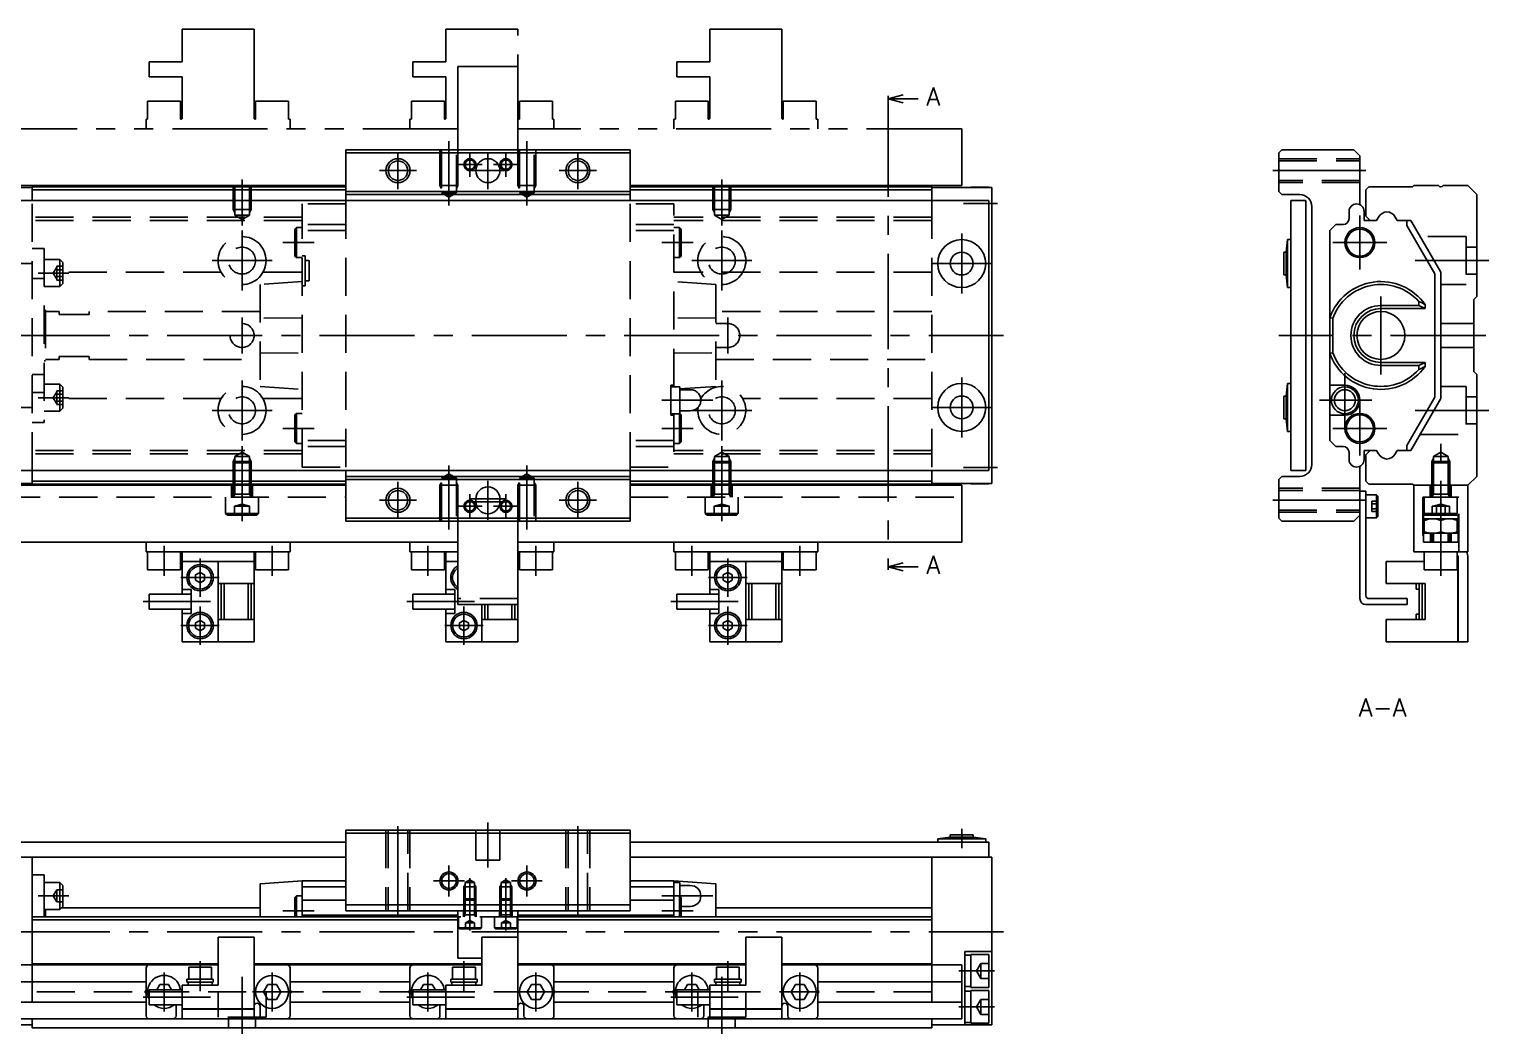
# Model space of a CAD drawing. Extents: x -2 to 371, y -8 to 181.
# Drawn here: x 127.4 to 370.8, y 13.5 to 181.1 of the extents above; entities that cross this region are included whole.
import ezdxf

# ---------------------------------------------------------------- set-up
doc = ezdxf.new("R2010")
doc.units = 0
doc.header["$LTSCALE"] = 0.5
for name, pattern in [('CENTER', [50.8, 31.75, -6.35, 6.35, -6.35]), ('DASHED', [19.05, 12.7, -6.35]), ('PHANTOM', [63.5, 31.75, -6.35, 6.35, -6.35, 6.35, -6.35])]:
    doc.linetypes.add(name, pattern=pattern)
for name, color, linetype in [('MSM_CENTER', 1, 'CENTER'), ('MSM_CONTINUOUS', 7, 'CONTINUOUS'), ('MSM_DASHED', 4, 'DASHED'), ('MSM_IMAGINARY', 6, 'PHANTOM'), ('MSM_NARROW', 5, 'CONTINUOUS'), ('MSM_PART_NUMBER', 7, 'CONTINUOUS')]:
    doc.layers.add(name, color=color, linetype=linetype)
doc.styles.get("Standard").update_dxf_attribs({"font": 'txt.shx', "height": 3, "bigfont": 'bigfont.shx'})

msp = doc.modelspace()

# ---------------------------------------------------------------- linework, layer by layer
at = {"layer": 'MSM_CENTER'}
for p, q in [((270.63, 169.01), (270.63, 91.89)), ((197.4, 151.71), (197.4, 162.41)), ((210.4, 151.71), (210.4, 162.41)), ((188.9, 154.41), (188.9, 160.61)), ((198.85, 158.51), (202.95, 158.51)), ((200.9, 156.46), (200.9, 160.56)), ((203.9, 154.41), (203.9, 160.61)), ((204.85, 158.51), (208.95, 158.51)), ((206.9, 156.46), (206.9, 160.56)), ((218.9, 154.41), (218.9, 160.61)), ((162.9, 156.01), (162.9, 148.38)), ((185.8, 157.51), (192, 157.51)), ((200.8, 157.51), (207, 157.51)), ((215.8, 157.51), (222, 157.51)), ((242.9, 156.01), (242.9, 148.38)), ((334.8, 157.51), (350.3, 157.51)), ((283.2, 152.01), (288.9, 152.01)), ((349.3, 141.01), (349.3, 150.01)), ((162.9, 137.51), (162.9, 147.51)), ((242.9, 137.51), (242.9, 147.51)), ((282.9, 137.01), (282.9, 147.01)), ((169.7, 145.51), (174.9, 145.51)), ((232.9, 145.51), (238.1, 145.51)), ((353.8, 145.51), (344.8, 145.51)), ((117.9, 142.01), (127.9, 142.01)), ((157.9, 142.51), (167.9, 142.51)), ((237.9, 142.51), (247.9, 142.51)), ((277.9, 142.01), (287.9, 142.01)), ((358.52, 142.51), (370.8, 142.51)), ((128.9, 140.41), (134, 140.41)), ((352.8, 123.51), (352.8, 136.51)), ((162.9, 127.01), (162.9, 133.01)), ((243.9, 127.01), (243.9, 133.01)), ((-2, 130.01), (289.9, 130.01)), ((370.3, 130.01), (335.8, 130.01)), ((162.9, 112.51), (162.9, 122.51)), ((242.9, 112.51), (242.9, 122.51)), ((282.9, 113.01), (282.9, 123.01)), ((346.8, 114.71), (346.8, 123.71)), ((128.9, 119.62), (134, 119.62)), ((117.9, 118.01), (127.9, 118.01)), ((157.9, 117.51), (167.9, 117.51)), ((232.9, 119.21), (241.4, 119.21)), ((237.9, 117.51), (247.9, 117.51)), ((277.9, 118.01), (287.9, 118.01)), ((342.55, 119.21), (351.3, 119.21)), ((349.3, 110.01), (349.3, 119.01)), ((358.52, 117.51), (370.8, 117.51)), ((169.7, 114.51), (174.9, 114.51)), ((232.9, 114.51), (238.1, 114.51)), ((353.8, 114.51), (344.8, 114.51)), ((162.9, 111.52), (162.9, 99.01)), ((242.9, 111.52), (242.9, 99.01)), ((362.8, 89.91), (362.8, 111.92)), ((197.4, 108.32), (197.4, 97.62)), ((210.4, 108.32), (210.4, 97.62)), ((283.2, 108.01), (288.9, 108.01)), ((188.9, 105.61), (188.9, 99.41)), ((203.9, 99.26), (203.9, 105.76)), ((218.9, 105.61), (218.9, 99.41)), ((185.8, 102.51), (192, 102.51)), ((200.9, 103.56), (200.9, 99.46)), ((200.9, 102.76), (206.9, 102.76)), ((200.9, 102.26), (206.9, 102.26)), ((206.9, 103.56), (206.9, 99.46)), ((215.8, 102.51), (222, 102.51)), ((334.8, 102.51), (350.3, 102.51)), ((198.85, 101.51), (202.95, 101.51)), ((204.85, 101.51), (208.95, 101.51)), ((149.9, 89.91), (149.9, 94.91)), ((155.9, 86.41), (155.9, 92.81)), ((167.9, 89.91), (167.9, 94.91)), ((193.9, 89.91), (193.9, 94.91)), ((211.9, 89.91), (211.9, 94.91)), ((237.9, 89.91), (237.9, 94.91)), ((243.9, 86.41), (243.9, 92.81)), ((255.9, 89.91), (255.9, 94.91)), ((152.7, 89.61), (159.1, 89.61)), ((240.7, 89.61), (247.1, 89.61)), ((146.4, 85.61), (157.65, 85.61)), ((190.4, 85.61), (201.65, 85.61)), ((234.4, 85.61), (245.65, 85.61)), ((155.9, 78.41), (155.9, 84.81)), ((199.9, 78.41), (199.9, 84.81)), ((243.9, 78.41), (243.9, 84.81)), ((152.7, 81.61), (159.1, 81.61)), ((196.7, 81.61), (203.1, 81.61)), ((240.7, 81.61), (247.1, 81.61)), ((203.9, 48.75), (203.9, 41.25)), ((188.9, 48.17), (188.9, 33.32)), ((218.9, 48.17), (218.9, 33.32)), ((282.9, 47.7), (282.9, 44.5)), ((197.4, 36.42), (197.4, 41.57)), ((210.4, 36.42), (210.4, 41.57)), ((194.82, 39), (199.97, 39)), ((200.9, 39.46), (200.9, 30.75)), ((206.9, 39.46), (206.9, 30.75)), ((207.82, 39), (212.97, 39)), ((128.9, 36.5), (134, 36.5)), ((232.9, 36.5), (241.4, 36.5)), ((169.7, 34), (174.9, 34)), ((232.9, 34), (238.1, 34)), ((-2, 30.5), (289.9, 30.5)), ((155.9, 20.6), (155.9, 25.6)), ((199.9, 20.6), (199.9, 25.6)), ((243.9, 20.6), (243.9, 25.6)), ((149.9, 17.25), (149.9, 23.75)), ((162.9, 23), (162.9, 13.5)), ((167.9, 17.25), (167.9, 23.75)), ((193.9, 17.25), (193.9, 23.75)), ((211.9, 17.25), (211.9, 23.75)), ((237.9, 17.25), (237.9, 23.75)), ((242.9, 23), (242.9, 13.5)), ((255.9, 17.25), (255.9, 23.75)), ((282.4, 24), (288.4, 24)), ((146.4, 19.6), (157.65, 19.6)), ((146.65, 20.5), (153.15, 20.5)), ((164.65, 20.5), (171.15, 20.5)), ((190.4, 19.6), (201.65, 19.6)), ((190.65, 20.5), (197.15, 20.5)), ((208.65, 20.5), (215.15, 20.5)), ((234.4, 19.6), (245.65, 19.6)), ((234.65, 20.5), (245.48, 20.5)), ((252.65, 20.5), (259.15, 20.5)), ((282.4, 18), (288.4, 18))]:
    msp.add_line(p, q, dxfattribs=at)
at = {"layer": 'MSM_CONTINUOUS'}
for p, q in [((270.63, 169.51), (273.13, 170.18)), ((270.63, 170.01), (270.63, 169.01)), ((273.13, 168.84), (270.63, 169.51)), ((270.63, 169.51), (275.63, 169.51)), ((227.6, 161.01), (180.2, 161.01)), ((180.2, 161.01), (180.2, 152.51)), ((227.6, 161.01), (227.6, 152.51)), ((336.3, 161.01), (335.8, 160.51)), ((348.3, 161.01), (336.3, 161.01)), ((349.3, 160.01), (348.3, 161.01)), ((227.6, 160.51), (180.2, 160.51)), ((335.8, 160.51), (335.8, 154.01)), ((349.3, 151.84), (349.3, 160.01)), ((127.9, 154.71), (74.9, 154.71)), ((127.9, 152.51), (127.9, 155.01)), ((180.2, 155.01), (127.9, 155.01)), ((180.2, 154.81), (127.9, 154.81)), ((180.2, 154.31), (127.9, 154.31)), ((227.6, 154.01), (180.2, 154.01)), ((227.6, 153.51), (180.2, 153.51)), ((277.9, 155.01), (227.6, 155.01)), ((277.9, 154.81), (227.6, 154.81)), ((277.9, 154.31), (227.6, 154.31)), ((277.9, 155.01), (277.9, 152.51)), ((287.9, 154.71), (277.9, 154.71)), ((287.4, 154.76), (284.4, 154.76)), ((284.4, 154.71), (284.4, 154.76)), ((287.4, 154.71), (287.4, 154.76)), ((287.9, 154.71), (287.9, 105.31)), ((335.8, 154.01), (336.3, 153.51)), ((336.3, 153.51), (339.3, 153.51)), ((350.3, 154.31), (350.8, 154.81)), ((350.3, 149.91), (350.3, 154.31)), ((350.8, 154.81), (358.1, 154.81)), ((358.1, 154.81), (358.3, 155.01)), ((358.3, 155.01), (362.4, 155.01)), ((363.2, 155.01), (367.3, 155.01)), ((367.3, 155.01), (368.8, 153.51)), ((368.8, 153.51), (368.8, 136.51)), ((287.4, 152.51), (118.4, 152.51)), ((287.4, 107.51), (287.4, 152.51)), ((337.8, 152.51), (337.8, 107.51)), ((337.8, 152.51), (340.3, 152.51)), ((340.3, 107.51), (340.3, 152.51)), ((341.3, 151.51), (341.3, 108.51)), ((344.3, 147.51), (345.3, 148.51)), ((345.3, 148.51), (346.5, 148.51)), ((347.5, 149.51), (347.5, 150.71)), ((350, 150.71), (350, 149.21)), ((350, 149.21), (351, 149.21)), ((351, 149.21), (350.3, 149.91)), ((352.08, 149.21), (351, 149.21)), ((352.4, 149.77), (352.08, 149.21)), ((355.53, 149.21), (355.2, 149.77)), ((357.8, 149.21), (355.53, 149.21)), ((357.14, 149.21), (357.14, 148.36)), ((362.8, 140.55), (357.8, 149.21)), ((344.3, 112.51), (344.3, 147.51)), ((357.14, 148.36), (361.8, 140.29)), ((337, 143.91), (336.6, 143.91)), ((336.6, 143.91), (336.6, 140.11)), ((337.25, 146.01), (337, 143.91)), ((337, 143.91), (337, 140.11)), ((337.8, 146.01), (337.25, 146.01)), ((337.25, 146.01), (337.25, 138.01)), ((336.6, 140.11), (337, 140.11)), ((337, 140.11), (337.25, 138.01)), ((361.8, 140.29), (361.8, 119.74)), ((362.8, 119.47), (362.8, 140.55)), ((337.25, 138.01), (337.8, 138.01)), ((368.8, 136.51), (368.3, 136.01)), ((352.8, 135.01), (359.12, 135.01)), ((352.8, 134.51), (360.18, 134.51)), ((359.12, 135.01), (359.12, 135.7)), ((360.18, 134.51), (359.12, 135.01)), ((360.18, 134.51), (360.18, 135.17)), ((368.3, 136.01), (368.3, 124)), ((344.8, 132.89), (344.3, 132.97)), ((344.8, 127.14), (344.8, 132.89)), ((344.3, 127.06), (344.8, 127.14)), ((352.8, 125.51), (360.18, 125.51)), ((352.8, 125.01), (359.12, 125.01)), ((359.12, 125.01), (360.18, 125.51)), ((359.12, 124.33), (359.12, 125.01)), ((360.18, 124.86), (360.18, 125.51)), ((337.25, 122.01), (337, 119.91)), ((337.8, 122.01), (337.25, 122.01)), ((337.25, 122.01), (337.25, 114.01)), ((344.3, 121.71), (346.8, 121.71)), ((368.3, 124), (368.8, 123.5)), ((368.8, 123.5), (368.8, 106.51)), ((337, 119.91), (336.6, 119.91)), ((336.6, 119.91), (336.6, 116.11)), ((337, 119.91), (337, 116.11)), ((361.8, 119.74), (357.14, 111.66)), ((357.8, 110.81), (362.8, 119.47)), ((336.6, 116.11), (337, 116.11)), ((337, 116.11), (337.25, 114.01)), ((346.8, 116.71), (344.3, 116.71)), ((337.25, 114.01), (337.8, 114.01)), ((345.3, 111.51), (344.3, 112.51)), ((346.5, 111.51), (345.3, 111.51)), ((347.5, 109.31), (347.5, 110.51)), ((350, 110.81), (350, 109.31)), ((351, 110.81), (350, 110.81)), ((350.3, 110.11), (351, 110.81)), ((350.3, 105.71), (350.3, 110.11)), ((351, 110.81), (352.08, 110.81)), ((352.08, 110.81), (352.4, 110.25)), ((355.2, 110.25), (355.53, 110.81)), ((355.53, 110.81), (357.8, 110.81)), ((357.14, 111.66), (357.14, 110.81)), ((287.4, 107.51), (118.4, 107.51)), ((127.9, 105.01), (127.9, 107.51)), ((180.2, 107.51), (180.2, 99.01)), ((227.6, 107.51), (227.6, 99.01)), ((277.9, 107.51), (277.9, 105.01)), ((337.8, 107.51), (340.3, 107.51)), ((349.3, 86.11), (349.3, 108.19)), ((127.9, 105.31), (74.9, 105.31)), ((180.2, 105.01), (122.9, 105.01)), ((180.2, 105.71), (127.9, 105.71)), ((180.2, 105.21), (127.9, 105.21)), ((227.6, 106.51), (180.2, 106.51)), ((227.6, 106.01), (180.2, 106.01)), ((277.9, 105.71), (227.6, 105.71)), ((277.9, 105.21), (227.6, 105.21)), ((282.9, 105.01), (227.6, 105.01)), ((287.9, 105.31), (277.9, 105.31)), ((282.9, 105.01), (282.9, 95.51)), ((284.4, 105.26), (284.4, 105.31)), ((284.4, 105.26), (287.4, 105.26)), ((287.4, 105.26), (287.4, 105.31)), ((336.3, 106.51), (335.8, 106.01)), ((335.8, 106.01), (335.8, 99.51)), ((339.3, 106.51), (336.3, 106.51)), ((350.8, 105.21), (350.3, 105.71)), ((358.1, 105.21), (350.8, 105.21)), ((358.3, 105.01), (358.1, 105.21)), ((367.3, 105.01), (358.3, 105.01)), ((358.3, 93.91), (358.3, 105.01)), ((368.8, 106.51), (367.3, 105.01)), ((367.3, 93.91), (367.3, 105.01)), ((201.9, 102.76), (201.9, 102.26)), ((205.9, 102.26), (205.9, 102.76)), ((350.3, 104.01), (349.3, 104.01)), ((350.3, 86.61), (350.3, 104.01)), ((352.1, 103.41), (350.3, 103.41)), ((352.1, 103.41), (352.1, 99.61)), ((352.3, 103.21), (352.1, 103.41)), ((352.3, 103.21), (352.3, 99.81)), ((349.3, 100.01), (348.3, 99.01)), ((352.1, 99.61), (352.3, 99.81)), ((359.9, 100.01), (365.7, 100.01)), ((359.9, 95.51), (359.9, 100.01)), ((365.7, 95.51), (365.7, 100.01)), ((227.6, 99.51), (180.2, 99.51)), ((227.6, 99.01), (180.2, 99.01)), ((198.9, 99.01), (198.9, 85.11)), ((208.9, 99.01), (208.9, 78.91)), ((335.8, 99.51), (336.3, 99.01)), ((336.3, 99.01), (348.3, 99.01)), ((350.3, 99.61), (352.1, 99.61)), ((360.05, 99.41), (365.55, 99.41)), ((360.05, 99.41), (360.05, 97.01)), ((362.8, 97.26), (362.8, 99.17)), ((365.55, 97.01), (365.55, 99.41)), ((198.9, 95.51), (122.9, 95.51)), ((146.9, 93.91), (146.9, 95.51)), ((170.9, 93.91), (170.9, 95.51)), ((190.9, 93.91), (190.9, 95.51)), ((282.9, 95.51), (208.9, 95.51)), ((214.9, 93.91), (214.9, 95.51)), ((234.9, 93.91), (234.9, 95.51)), ((258.9, 93.91), (258.9, 95.51)), ((365.7, 97.01), (359.9, 97.01)), ((359.9, 95.51), (365.7, 95.51)), ((361.1, 95.51), (361.1, 97.01)), ((361.3, 97.01), (361.3, 95.51)), ((364.49, 97.03), (364.18, 97.01)), ((364.3, 95.51), (364.3, 97.01)), ((364.5, 97.01), (364.5, 95.51)), ((170.9, 93.91), (146.9, 93.91)), ((147.15, 93.91), (147.15, 90.91)), ((152.65, 90.91), (152.65, 93.91)), ((152.9, 86.86), (152.9, 93.78)), ((164.9, 93.78), (164.9, 78.91)), ((165.15, 93.91), (165.15, 90.91)), ((170.65, 90.91), (170.65, 93.91)), ((198.9, 93.91), (190.9, 93.91)), ((191.15, 93.91), (191.15, 90.91)), ((196.65, 90.91), (196.65, 93.91)), ((196.9, 86.86), (196.9, 93.78)), ((214.9, 93.91), (208.9, 93.91)), ((209.15, 93.91), (209.15, 90.91)), ((214.65, 90.91), (214.65, 93.91)), ((258.9, 93.91), (234.9, 93.91)), ((235.15, 93.91), (235.15, 90.91)), ((240.65, 90.91), (240.65, 93.91)), ((240.9, 86.86), (240.9, 93.78)), ((252.9, 93.78), (252.9, 78.91)), ((253.15, 93.91), (253.15, 90.91)), ((258.65, 90.91), (258.65, 93.91)), ((367.3, 93.91), (358.3, 93.91)), ((360.05, 93.91), (360.05, 90.91)), ((365.55, 90.91), (365.55, 93.91)), ((365.7, 92.91), (365.7, 78.91)), ((367.3, 78.91), (367.3, 92.91)), ((147.15, 90.91), (152.65, 90.91)), ((164.9, 92.31), (152.9, 92.31)), ((155.9, 90.48), (155.15, 90.05)), ((156.65, 90.05), (155.9, 90.48)), ((158.9, 92.31), (158.9, 78.91)), ((165.15, 90.91), (170.65, 90.91)), ((191.15, 90.91), (196.65, 90.91)), ((198.9, 92.31), (196.9, 92.31)), ((209.15, 90.91), (214.65, 90.91)), ((235.15, 90.91), (240.65, 90.91)), ((252.9, 92.31), (240.9, 92.31)), ((243.9, 90.48), (243.15, 90.05)), ((244.65, 90.05), (243.9, 90.48)), ((246.9, 92.31), (246.9, 78.91)), ((253.15, 90.91), (258.65, 90.91)), ((270.63, 91.39), (273.13, 92.06)), ((270.63, 91.89), (270.63, 90.89)), ((273.13, 90.72), (270.63, 91.39)), ((270.63, 91.39), (275.63, 91.39)), ((360.05, 92.31), (353.7, 92.31)), ((353.7, 92.31), (353.7, 88.61)), ((360.05, 90.91), (365.55, 90.91)), ((365.65, 92.31), (365.55, 92.31)), ((365.65, 78.91), (365.65, 92.31)), ((365.65, 92.26), (365.7, 92.26)), ((155.15, 90.05), (155.15, 89.18)), ((155.15, 89.18), (155.9, 88.75)), ((155.9, 88.75), (156.65, 89.18)), ((156.65, 90.05), (156.65, 89.18)), ((164.9, 88.61), (158.9, 88.61)), ((159.4, 82.61), (159.4, 88.61)), ((159.9, 82.61), (159.9, 88.61)), ((163.9, 82.61), (163.9, 88.61)), ((164.4, 82.61), (164.4, 88.61)), ((243.15, 90.05), (243.15, 89.18)), ((243.15, 89.18), (243.9, 88.75)), ((243.9, 88.75), (244.65, 89.18)), ((244.65, 90.05), (244.65, 89.18)), ((252.9, 88.61), (246.9, 88.61)), ((247.4, 82.61), (247.4, 88.61)), ((247.9, 82.61), (247.9, 88.61)), ((251.9, 82.61), (251.9, 88.61)), ((252.4, 82.61), (252.4, 88.61)), ((353.7, 88.61), (360.2, 88.61)), ((358.7, 88.61), (358.7, 87.71)), ((358.7, 87.71), (359.2, 87.71)), ((359.2, 82.61), (359.2, 88.61)), ((359.7, 82.61), (359.7, 88.61)), ((360.2, 88.61), (360.2, 82.61)), ((147.4, 86.86), (147.4, 84.36)), ((154.4, 86.86), (147.4, 86.86)), ((154.4, 87.61), (152.9, 87.61)), ((154.4, 83.61), (154.4, 87.61)), ((191.4, 86.86), (191.4, 84.36)), ((198.4, 86.86), (191.4, 86.86)), ((198.4, 87.61), (196.9, 87.61)), ((198.4, 83.61), (198.4, 87.61)), ((235.4, 86.86), (235.4, 84.36)), ((242.4, 86.86), (235.4, 86.86)), ((242.4, 87.61), (240.9, 87.61)), ((242.4, 83.61), (242.4, 87.61)), ((357.2, 86.11), (350.8, 86.11)), ((357.2, 85.11), (357.2, 86.11)), ((147.4, 84.36), (154.4, 84.36)), ((152.9, 78.91), (152.9, 84.36)), ((152.9, 83.61), (154.4, 83.61)), ((191.4, 84.36), (198.4, 84.36)), ((196.9, 78.91), (196.9, 84.36)), ((196.9, 83.61), (198.4, 83.61)), ((208.9, 85.11), (198.9, 85.11)), ((202.9, 85.11), (202.9, 78.91)), ((203.4, 82.61), (203.4, 85.11)), ((203.9, 82.61), (203.9, 85.11)), ((207.9, 82.61), (207.9, 85.11)), ((208.4, 82.61), (208.4, 85.11)), ((235.4, 84.36), (242.4, 84.36)), ((240.9, 78.91), (240.9, 84.36)), ((240.9, 83.61), (242.4, 83.61)), ((350.3, 85.11), (357.2, 85.11)), ((358.7, 83.51), (358.7, 82.61)), ((359.2, 83.51), (358.7, 83.51)), ((155.9, 82.48), (155.15, 82.05)), ((155.15, 82.05), (155.15, 81.18)), ((155.15, 81.18), (155.9, 80.75)), ((156.65, 82.05), (155.9, 82.48)), ((155.9, 80.75), (156.65, 81.18)), ((156.65, 82.05), (156.65, 81.18)), ((164.9, 82.61), (158.9, 82.61)), ((199.9, 82.48), (199.15, 82.05)), ((199.15, 82.05), (199.15, 81.18)), ((199.15, 81.18), (199.9, 80.75)), ((200.65, 82.05), (199.9, 82.48)), ((199.9, 80.75), (200.65, 81.18)), ((200.65, 82.05), (200.65, 81.18)), ((208.9, 82.61), (202.9, 82.61)), ((243.9, 82.48), (243.15, 82.05)), ((243.15, 82.05), (243.15, 81.18)), ((243.15, 81.18), (243.9, 80.75)), ((244.65, 82.05), (243.9, 82.48)), ((243.9, 80.75), (244.65, 81.18)), ((244.65, 82.05), (244.65, 81.18)), ((252.9, 82.61), (246.9, 82.61)), ((360.2, 82.61), (353.7, 82.61)), ((353.7, 82.61), (353.7, 78.91)), ((164.9, 78.91), (152.9, 78.91)), ((208.9, 78.91), (196.9, 78.91)), ((252.9, 78.91), (240.9, 78.91)), ((353.7, 78.91), (365.65, 78.91)), ((365.65, 78.96), (365.7, 78.96)), ((365.7, 78.91), (367.3, 78.91)), ((180.2, 47.5), (180.2, 34)), ((227.6, 47.5), (180.2, 47.5)), ((227.6, 47), (180.2, 47)), ((227.6, 47.5), (227.6, 34)), ((281, 46.3), (278.9, 46.05)), ((281, 46.7), (281, 46.3)), ((284.8, 46.7), (281, 46.7)), ((284.8, 46.3), (281, 46.3)), ((284.8, 46.3), (284.8, 46.7)), ((286.9, 46.05), (284.8, 46.3)), ((180.2, 45.5), (118.4, 45.5)), ((287.4, 45.5), (227.6, 45.5)), ((278.9, 46.05), (278.9, 45.5)), ((286.9, 46.05), (278.9, 46.05)), ((286.9, 45.5), (286.9, 46.05)), ((287.4, 43), (287.4, 45.5)), ((180.2, 43), (117.4, 43)), ((127.9, 43), (127.9, 25)), ((227.6, 43), (287.9, 43)), ((277.9, 43), (277.9, 25)), ((287.9, 43), (287.9, 15)), ((129.9, 40), (127.9, 40)), ((129.9, 40), (129.9, 33)), ((165.9, 38.5), (172.9, 39)), ((180.2, 39), (172.9, 39)), ((172.9, 33), (172.9, 39)), ((234.9, 39), (227.6, 39)), ((234.9, 39), (241.9, 38.5)), ((234.9, 33), (234.9, 39)), ((132.5, 38.75), (129.9, 38.75)), ((133, 38.25), (132.5, 38.75)), ((132.5, 38.75), (132.5, 34.25)), ((133, 38.25), (133, 34.75)), ((165.9, 38.5), (165.9, 33)), ((180.2, 38), (172.9, 38)), ((234.9, 38), (227.6, 38)), ((235.9, 38.75), (234.9, 38.75)), ((235.9, 38.75), (235.9, 36.45)), ((237.65, 38.25), (235.9, 38.25)), ((241.9, 38.5), (241.9, 33)), ((129.9, 34.25), (132.5, 34.25)), ((130.1, 34.25), (130.1, 33)), ((132.5, 34.25), (133, 34.75)), ((165.9, 34.5), (132.75, 34.5)), ((171.95, 36.5), (171.7, 36.25)), ((171.7, 36.25), (171.7, 33)), ((172.9, 36.5), (171.95, 36.5)), ((171.95, 36.5), (171.95, 33)), ((180.2, 35.8), (172.9, 35.8)), ((227.6, 35), (180.2, 35)), ((234.9, 35.8), (227.6, 35.8)), ((235.85, 36.5), (234.9, 36.5)), ((236.1, 36.25), (235.85, 36.5)), ((235.85, 36.5), (235.85, 33)), ((236.1, 36.25), (236.1, 33)), ((236.1, 34.75), (237.65, 34.75)), ((277.9, 34.5), (241.9, 34.5)), ((198.9, 33), (127.9, 33)), ((198.9, 32.5), (127.9, 32.5)), ((198.9, 33.3), (172.9, 33.3)), ((227.6, 34), (180.2, 34)), ((198.9, 34), (198.9, 26.1)), ((208.9, 34), (208.9, 16)), ((234.9, 33.3), (208.9, 33.3)), ((277.9, 33), (208.9, 33)), ((277.9, 32.5), (208.9, 32.5)), ((158.9, 29.6), (158.9, 21.6)), ((164.9, 29.6), (158.9, 29.6)), ((164.9, 29.6), (164.9, 16)), ((202.9, 29.6), (202.9, 21.6)), ((208.9, 29.6), (202.9, 29.6)), ((246.9, 29.6), (246.9, 21.6)), ((252.9, 29.6), (246.9, 29.6)), ((252.9, 29.6), (252.9, 16)), ((283.4, 15), (283.4, 27.25)), ((287.9, 27.25), (283.4, 27.25)), ((158.9, 25), (122.9, 25)), ((158.9, 25.2), (127.9, 25.2)), ((146.9, 24.5), (146.9, 16.5)), ((154, 24.6), (154, 22.6)), ((157.8, 24.6), (154, 24.6)), ((157.8, 22.6), (157.8, 24.6)), ((202.9, 25.2), (164.9, 25.2)), ((202.9, 25), (164.9, 25)), ((170.9, 16.5), (170.9, 24.5)), ((190.9, 24.5), (190.9, 16.5)), ((198, 24.6), (198, 22.6)), ((201.8, 24.6), (198, 24.6)), ((202.9, 26.1), (198.9, 26.1)), ((201.8, 22.6), (201.8, 24.6)), ((246.9, 25.2), (208.9, 25.2)), ((246.9, 25), (208.9, 25)), ((214.9, 16.5), (214.9, 24.5)), ((234.9, 24.5), (234.9, 16.5)), ((242, 24.6), (242, 22.6)), ((245.8, 24.6), (242, 24.6)), ((245.8, 22.6), (245.8, 24.6)), ((277.9, 25.2), (252.9, 25.2)), ((282.9, 25), (252.9, 25)), ((258.9, 16.5), (258.9, 24.5)), ((282.9, 25), (282.9, 16)), ((284.4, 26.6), (283.4, 26.6)), ((284.4, 21.25), (284.4, 26.75)), ((287.4, 26.75), (284.4, 26.75)), ((287.4, 21.25), (287.4, 26.75)), ((146.9, 22.2), (122.9, 22.2)), ((153.7, 22.6), (153.7, 22.1)), ((158.1, 22.6), (153.7, 22.6)), ((158.1, 22.1), (153.7, 22.1)), ((153.9, 22.1), (153.9, 21.6)), ((157.9, 21.6), (157.9, 22.1)), ((158.1, 22.1), (158.1, 22.6)), ((190.9, 22.2), (170.9, 22.2)), ((197.7, 22.6), (197.7, 22.1)), ((202.1, 22.6), (197.7, 22.6)), ((202.1, 22.1), (197.7, 22.1)), ((197.9, 22.1), (197.9, 21.6)), ((201.9, 21.6), (201.9, 22.1)), ((202.1, 22.1), (202.1, 22.6)), ((234.9, 22.2), (214.9, 22.2)), ((241.7, 22.6), (241.7, 22.1)), ((246.1, 22.6), (241.7, 22.6)), ((246.1, 22.1), (241.7, 22.1)), ((241.9, 22.1), (241.9, 21.6)), ((245.9, 21.6), (245.9, 22.1)), ((246.1, 22.1), (246.1, 22.6)), ((282.9, 22.2), (258.9, 22.2)), ((146.9, 20.8), (146.72, 20.5)), ((146.72, 20.5), (146.9, 20.2)), ((152.9, 20.85), (147.4, 20.85)), ((147.4, 20.85), (147.4, 18.35)), ((149.18, 21.75), (148.66, 20.85)), ((149.18, 21.75), (150.62, 21.75)), ((151.14, 20.85), (150.62, 21.75)), ((158.9, 21.6), (152.9, 21.6)), ((152.9, 16), (152.9, 21.6)), ((167.18, 21.75), (166.46, 20.5)), ((166.46, 20.5), (167.18, 19.25)), ((167.18, 21.75), (168.62, 21.75)), ((169.34, 20.5), (168.62, 21.75)), ((168.62, 19.25), (169.34, 20.5)), ((171.08, 20.5), (170.9, 20.8)), ((170.9, 20.2), (171.08, 20.5)), ((190.9, 20.8), (190.72, 20.5)), ((190.72, 20.5), (190.9, 20.2)), ((196.9, 20.85), (191.4, 20.85)), ((191.4, 20.85), (191.4, 18.35)), ((193.18, 21.75), (192.66, 20.85)), ((193.18, 21.75), (194.62, 21.75)), ((195.14, 20.85), (194.62, 21.75)), ((202.9, 21.6), (196.9, 21.6)), ((196.9, 16), (196.9, 21.6)), ((211.18, 21.75), (210.46, 20.5)), ((210.46, 20.5), (211.18, 19.25)), ((211.18, 21.75), (212.62, 21.75)), ((213.34, 20.5), (212.62, 21.75)), ((212.62, 19.25), (213.34, 20.5)), ((215.08, 20.5), (214.9, 20.8)), ((214.9, 20.2), (215.08, 20.5)), ((234.9, 20.8), (234.72, 20.5)), ((234.72, 20.5), (234.9, 20.2)), ((240.9, 20.85), (235.4, 20.85)), ((235.4, 20.85), (235.4, 18.35)), ((237.18, 21.75), (236.66, 20.85)), ((237.18, 21.75), (238.62, 21.75)), ((239.14, 20.85), (238.62, 21.75)), ((246.9, 21.6), (240.9, 21.6)), ((240.9, 16), (240.9, 21.6)), ((255.18, 21.75), (254.46, 20.5)), ((254.46, 20.5), (255.18, 19.25)), ((255.18, 21.75), (256.62, 21.75)), ((257.34, 20.5), (256.62, 21.75)), ((256.62, 19.25), (257.34, 20.5)), ((259.08, 20.5), (258.9, 20.8)), ((258.9, 20.2), (259.08, 20.5)), ((283.4, 21.4), (284.4, 21.4)), ((284.4, 20.6), (283.4, 20.6)), ((284.4, 21.25), (287.4, 21.25)), ((284.4, 15.25), (284.4, 20.75)), ((287.4, 20.75), (284.4, 20.75)), ((287.4, 15.25), (287.4, 20.75)), ((146.9, 18.8), (122.9, 18.8)), ((147.4, 18.35), (152.9, 18.35)), ((151.9, 16.5), (151.9, 18.1)), ((152.9, 17.65), (164.9, 17.65)), ((152.9, 17.6), (164.9, 17.6)), ((152.95, 17.65), (152.95, 17.6)), ((164.85, 17.65), (164.85, 17.6)), ((165.9, 18.1), (165.9, 16.5)), ((167.18, 19.25), (168.62, 19.25)), ((190.9, 18.8), (170.9, 18.8)), ((191.4, 18.35), (196.9, 18.35)), ((195.9, 16.5), (195.9, 18.1)), ((196.9, 17.65), (208.9, 17.65)), ((196.9, 17.6), (208.9, 17.6)), ((196.95, 17.65), (196.95, 17.6)), ((208.85, 17.65), (208.85, 17.6)), ((209.9, 18.1), (209.9, 16.5)), ((211.18, 19.25), (212.62, 19.25)), ((234.9, 18.8), (214.9, 18.8)), ((235.4, 18.35), (240.9, 18.35)), ((239.9, 16.5), (239.9, 18.1)), ((240.9, 17.65), (252.9, 17.65)), ((240.9, 17.6), (252.9, 17.6)), ((240.95, 17.65), (240.95, 17.6)), ((252.85, 17.65), (252.85, 17.6)), ((253.9, 18.1), (253.9, 16.5)), ((255.18, 19.25), (256.62, 19.25)), ((282.9, 18.8), (258.9, 18.8)), ((127.9, 15), (74.9, 15)), ((282.9, 16), (122.9, 16)), ((127.9, 16), (127.9, 14.5)), ((277.9, 16), (277.9, 14.5)), ((277.9, 15), (287.9, 15)), ((283.4, 15.4), (284.4, 15.4)), ((284.4, 15.25), (287.4, 15.25)), ((277.9, 14.5), (127.9, 14.5))]:
    msp.add_line(p, q, dxfattribs=at)
for centre, radius in [((188.9, 157.51), 1.62), ((203.9, 157.51), 2), ((218.9, 157.51), 1.62), ((349.3, 145.51), 2.5), ((349.3, 145.51), 2.25), ((282.9, 142.01), 4), ((282.9, 142.01), 1.9), ((352.8, 130.01), 4), ((282.9, 118.01), 4), ((282.9, 118.01), 1.9), ((346.8, 119.21), 2.25), ((346.8, 119.21), 1.75), ((349.3, 114.51), 2.5), ((349.3, 114.51), 2.25), ((188.9, 102.51), 1.62), ((218.9, 102.51), 1.62), ((155.9, 89.61), 2.2), ((155.9, 89.61), 1.9), ((243.9, 89.61), 2.2), ((243.9, 89.61), 1.9), ((155.9, 81.61), 2.2), ((155.9, 81.61), 1.9), ((199.9, 81.61), 2.2), ((199.9, 81.61), 1.9), ((243.9, 81.61), 2.2), ((243.9, 81.61), 1.9), ((197.4, 39), 1.23), ((210.4, 39), 1.23), ((167.9, 20.5), 2.75), ((211.9, 20.5), 2.75), ((255.9, 20.5), 2.75)]:
    msp.add_circle(centre, radius, dxfattribs=at)
for centre, radius, start, end in [((339.3, 151.51), 2, 0, 90), ((362.8, 155.31), 0.5, 216.8761, 323.1239), ((348.75, 150.71), 1.25, 0, 180), ((346.5, 149.51), 1, 270, 0), ((353.92, 148.9), 1.75, 93.7679, 149.9999), ((353.69, 148.9), 1.75, 30.0001, 86.2321), ((352.8, 130.01), 9, 34.9152, 160.8119), ((352.8, 130.01), 8.5, 41.9786, 160.2501), ((352.8, 130.01), 5, 90, 270), ((352.8, 130.01), 4.5, 90, 270), ((354.65, 125.48), 11.15, 60.2349, 66.3409), ((352.8, 130.01), 9, 199.1881, 325.0848), ((352.8, 130.01), 8.5, 199.7499, 318.0214), ((354.73, 134.37), 10.96, 293.6059, 299.8183), ((346.8, 119.21), 2.5, 270, 90), ((346.5, 110.51), 1, 0, 90), ((353.92, 111.13), 1.75, 210.0001, 266.2321), ((353.69, 111.13), 1.75, 273.7679, 329.9999), ((339.3, 108.51), 2, 270, 0), ((348.75, 109.31), 1.25, 180, 0), ((203.9, 102.76), 2, 0, 180), ((203.9, 102.26), 2, 180, 0), ((361.43, 95.44), 3.97, 69.7438, 110.2562), ((364.18, 95.44), 3.97, 69.7438, 110.2562), ((361.43, 100.99), 3.97, 249.7438, 290.2562), ((364.18, 100.99), 3.97, 249.7438, 290.2562), ((152.64, 93.6), 0.311, 34.723, 88.9034), ((165.16, 93.6), 0.318, 91.7128, 144.6608), ((196.64, 93.6), 0.311, 34.723, 88.9034), ((209.16, 93.6), 0.318, 91.7128, 144.6608), ((240.64, 93.6), 0.311, 34.723, 88.9034), ((253.16, 93.6), 0.318, 91.7128, 144.6608), ((364.7, 92.91), 1, 0, 31.7883), ((364.7, 92.91), 2.6, 0, 22.6199), ((199.9, 89.61), 2.2, 117.0357, 242.9643), ((199.9, 89.61), 1.9, 121.7569, 238.2431), ((350.3, 86.11), 1, 180, 270), ((350.8, 86.61), 0.5, 180, 270), ((237.65, 36.5), 1.75, 270, 90), ((147.4, 24.5), 0.5, 90, 180), ((170.4, 24.5), 0.5, 0, 90), ((191.4, 24.5), 0.5, 90, 180), ((214.4, 24.5), 0.5, 0, 90), ((235.4, 24.5), 0.5, 90, 180), ((258.4, 24.5), 0.5, 0, 90), ((149.9, 20.5), 2.75, 7.312, 204.62), ((193.9, 20.5), 2.75, 7.312, 204.62), ((237.9, 20.5), 2.75, 7.312, 204.62), ((149.9, 20.5), 2.75, 231.4273, 308.5727), ((152.4, 18.1), 0.5, 150, 180), ((152.4, 18.1), 0.5, 0, 30), ((165.4, 18.1), 0.5, 0, 180), ((193.9, 20.5), 2.75, 231.4273, 308.5727), ((196.4, 18.1), 0.5, 150, 180), ((196.4, 18.1), 0.5, 0, 30), ((209.4, 18.1), 0.5, 0, 180), ((237.9, 20.5), 2.75, 231.4273, 308.5727), ((240.4, 18.1), 0.5, 150, 180), ((240.4, 18.1), 0.5, 0, 30), ((253.4, 18.1), 0.5, 0, 180), ((147.4, 16.5), 0.5, 180, 270), ((151.4, 16.5), 0.5, 270, 0), ((166.4, 16.5), 0.5, 180, 270), ((170.4, 16.5), 0.5, 270, 0), ((191.4, 16.5), 0.5, 180, 270), ((195.4, 16.5), 0.5, 270, 0), ((210.4, 16.5), 0.5, 180, 270), ((214.4, 16.5), 0.5, 270, 0), ((235.4, 16.5), 0.5, 180, 270), ((239.4, 16.5), 0.5, 270, 0), ((254.4, 16.5), 0.5, 180, 270), ((258.4, 16.5), 0.5, 270, 0)]:
    msp.add_arc(centre, radius, start, end, dxfattribs=at)
at = {"layer": 'MSM_DASHED'}
for p, q in [((195.9, 161.01), (195.9, 155.01)), ((196.17, 161.01), (196.17, 153.81)), ((198.63, 153.81), (198.63, 161.01)), ((198.9, 161.01), (198.9, 155.01)), ((208.9, 161.01), (208.9, 155.01)), ((209.17, 161.01), (209.17, 153.81)), ((211.63, 153.81), (211.63, 161.01)), ((211.9, 161.01), (211.9, 155.01)), ((335.8, 159.51), (349.3, 159.51)), ((335.8, 159.14), (349.3, 159.14)), ((349.3, 155.89), (335.8, 155.89)), ((161.4, 155.01), (161.4, 151.01)), ((161.6, 154.81), (161.6, 154.81)), ((161.67, 155.01), (161.67, 150.09)), ((164.13, 150.09), (164.13, 155.01)), ((164.4, 155.01), (164.4, 151.01)), ((195.9, 155.01), (198.9, 155.01)), ((195.9, 155.01), (196.17, 154.55)), ((196.17, 153.81), (197.4, 153.1)), ((196.17, 153.81), (198.63, 153.81)), ((197.4, 153.1), (198.63, 153.81)), ((198.9, 155.01), (198.63, 154.55)), ((208.9, 155.01), (211.9, 155.01)), ((208.9, 155.01), (209.17, 154.55)), ((209.17, 153.81), (210.4, 153.1)), ((209.17, 153.81), (211.63, 153.81)), ((210.4, 153.1), (211.63, 153.81)), ((211.9, 155.01), (211.63, 154.55)), ((241.4, 155.01), (241.4, 151.01)), ((241.6, 154.81), (241.6, 154.81)), ((241.67, 155.01), (241.67, 150.09)), ((244.13, 150.09), (244.13, 155.01)), ((244.2, 154.81), (244.21, 154.83)), ((244.4, 155.01), (244.4, 151.01)), ((349.3, 155.51), (335.8, 155.51)), ((127.9, 107.51), (127.9, 152.51)), ((164.4, 151.01), (161.4, 151.01)), ((161.67, 150.55), (161.4, 151.01)), ((164.13, 150.55), (164.4, 151.01)), ((180.2, 151.96), (172.9, 151.96)), ((172.9, 108.06), (172.9, 151.96)), ((180.2, 152.51), (180.2, 107.51)), ((227.6, 107.51), (227.6, 152.51)), ((234.9, 151.96), (227.6, 151.96)), ((234.9, 121.46), (234.9, 151.96)), ((244.4, 151.01), (241.4, 151.01)), ((241.67, 150.55), (241.4, 151.01)), ((244.13, 150.55), (244.4, 151.01)), ((277.9, 152.51), (277.9, 107.51)), ((172.9, 149.77), (127.9, 149.77)), ((172.9, 149.21), (127.9, 149.21)), ((172.9, 149.21), (146.4, 149.21)), ((164.13, 150.09), (161.67, 150.09)), ((161.67, 150.09), (162.9, 149.38)), ((162.9, 149.38), (164.13, 150.09)), ((180.2, 148.51), (172.9, 148.51)), ((234.9, 148.51), (227.6, 148.51)), ((277.9, 149.77), (234.9, 149.77)), ((277.9, 149.21), (234.9, 149.21)), ((244.13, 150.09), (241.67, 150.09)), ((241.67, 150.09), (242.9, 149.38)), ((242.9, 149.38), (244.13, 150.09)), ((171.95, 148.01), (171.7, 147.76)), ((171.7, 147.76), (171.7, 143.26)), ((172.9, 148.01), (171.95, 148.01)), ((171.95, 148.01), (171.95, 143.01)), ((180.2, 147.51), (172.9, 147.51)), ((234.9, 147.51), (227.6, 147.51)), ((235.85, 148.01), (234.9, 148.01)), ((235.85, 148.01), (235.85, 143.01)), ((236.1, 147.76), (235.85, 148.01)), ((236.1, 147.76), (236.1, 143.26)), ((367, 146.51), (359.36, 146.51)), ((367, 146.51), (367, 138.51)), ((129.9, 144.51), (127.9, 144.51)), ((129.9, 144.51), (129.9, 115.51)), ((368.8, 144.76), (367, 144.76)), ((132.5, 142.66), (129.9, 142.66)), ((132, 141.41), (131.42, 140.41)), ((132, 141.56), (133, 141.56)), ((132, 141.56), (132, 139.25)), ((133, 142.16), (132.5, 142.66)), ((132.5, 142.66), (132.5, 138.16)), ((133, 142.16), (133, 138.66)), ((171.7, 143.26), (171.95, 143.01)), ((171.95, 143.01), (172.9, 143.01)), ((173.4, 143.31), (172.9, 143.31)), ((173.4, 138.31), (173.4, 143.31)), ((174.1, 142.51), (173.4, 142.51)), ((174.1, 139.11), (174.1, 142.51)), ((234.9, 143.01), (235.85, 143.01)), ((235.85, 143.01), (236.1, 143.26)), ((129.9, 139.51), (127.9, 139.51)), ((132, 139.41), (131.42, 140.41)), ((132, 140.98), (133, 140.98)), ((132, 139.83), (133, 139.83)), ((132, 139.25), (133, 139.25)), ((159.41, 140.55), (133, 140.55)), ((172.9, 139.01), (165.9, 138.51)), ((172.9, 140.55), (166.39, 140.55)), ((174.1, 139.11), (173.4, 139.11)), ((277.9, 140.55), (234.9, 140.55)), ((241.9, 138.51), (234.9, 139.01)), ((367, 140.26), (368.8, 140.26)), ((129.9, 138.16), (132.5, 138.16)), ((132.5, 138.16), (133, 138.66)), ((165.9, 138.51), (165.9, 121.51)), ((173.4, 138.31), (172.9, 138.31)), ((241.9, 138.51), (241.9, 121.51)), ((362.8, 138.51), (367, 138.51)), ((130.1, 134.26), (129.9, 134.26)), ((130.1, 134.26), (130.1, 125.76)), ((132.4, 134.01), (130.1, 134.01)), ((132.4, 134.01), (132.4, 133.51)), ((137.4, 134.01), (137.4, 133.51)), ((165.9, 134.01), (137.4, 134.01)), ((277.9, 134.01), (241.9, 134.01)), ((137.4, 133.51), (132.4, 133.51)), ((172.9, 132.97), (165.9, 132.89)), ((241.9, 132.89), (234.9, 132.97)), ((243.9, 132.01), (241.9, 132.01)), ((362.8, 132.01), (368.3, 132.01)), ((165.9, 127.14), (172.9, 127.06)), ((234.9, 127.06), (241.9, 127.14)), ((241.9, 128.01), (243.9, 128.01)), ((362.8, 128.01), (368.3, 128.01)), ((129.9, 125.76), (130.1, 125.76)), ((130.1, 126.01), (132.4, 126.01)), ((132.4, 126.51), (137.4, 126.51)), ((132.4, 126.51), (132.4, 126.01)), ((137.4, 126.51), (137.4, 126.01)), ((137.4, 126.01), (165.9, 126.01)), ((241.9, 126.01), (277.9, 126.01)), ((127.9, 123.51), (129.9, 123.51)), ((132.5, 121.87), (129.9, 121.87)), ((133, 121.37), (132.5, 121.87)), ((132.5, 121.87), (132.5, 117.37)), ((234.4, 121.71), (234.9, 121.71)), ((234.4, 116.71), (234.4, 121.71)), ((129.9, 120.51), (127.9, 120.51)), ((132, 120.62), (131.42, 119.62)), ((132, 118.62), (131.42, 119.62)), ((132, 120.78), (133, 120.78)), ((132, 120.78), (132, 118.47)), ((132, 120.2), (133, 120.2)), ((133, 121.37), (133, 117.87)), ((159.41, 119.47), (133, 119.47)), ((165.9, 121.51), (172.9, 121.01)), ((172.9, 119.47), (166.39, 119.47)), ((235.9, 121.46), (234.4, 121.46)), ((235.9, 121.09), (241.9, 121.51)), ((235.9, 121.46), (235.9, 116.96)), ((237.65, 120.96), (235.9, 120.96)), ((239.41, 119.47), (239.38, 119.47)), ((277.9, 119.47), (246.39, 119.47)), ((367, 121.51), (362.8, 121.51)), ((367, 121.51), (367, 113.51)), ((368.8, 119.76), (367, 119.76)), ((129.9, 117.37), (132.5, 117.37)), ((132, 119.04), (133, 119.04)), ((132, 118.47), (133, 118.47)), ((132.5, 117.37), (133, 117.87)), ((171.95, 117.01), (171.7, 116.76)), ((171.95, 117.01), (171.95, 112.01)), ((172.9, 117.01), (171.95, 117.01)), ((234.4, 116.96), (235.9, 116.96)), ((234.9, 116.96), (234.9, 108.06)), ((235.85, 116.96), (235.85, 112.01)), ((235.9, 117.46), (237.65, 117.46)), ((236.1, 116.76), (235.9, 116.96)), ((129.9, 115.51), (127.9, 115.51)), ((171.7, 116.76), (171.7, 112.26)), ((234.4, 116.71), (234.9, 116.71)), ((236.1, 116.76), (236.1, 112.26)), ((367, 115.26), (368.8, 115.26)), ((171.7, 112.26), (171.95, 112.01)), ((171.95, 112.01), (172.9, 112.01)), ((180.2, 112.51), (172.9, 112.51)), ((234.9, 112.51), (227.6, 112.51)), ((234.9, 112.01), (235.85, 112.01)), ((235.85, 112.01), (236.1, 112.26)), ((359.36, 113.51), (367, 113.51)), ((172.9, 110.81), (127.9, 110.81)), ((172.9, 110.25), (127.9, 110.25)), ((162.9, 110.52), (161.67, 109.81)), ((161.67, 109.81), (161.67, 103.51)), ((164.13, 109.81), (161.67, 109.81)), ((164.13, 109.81), (162.9, 110.52)), ((164.13, 103.51), (164.13, 109.81)), ((180.2, 111.51), (172.9, 111.51)), ((234.9, 111.51), (227.6, 111.51)), ((277.9, 110.81), (234.9, 110.81)), ((277.9, 110.25), (234.9, 110.25)), ((242.9, 110.52), (241.67, 109.81)), ((241.67, 109.81), (241.67, 103.51)), ((244.13, 109.81), (241.67, 109.81)), ((244.13, 109.81), (242.9, 110.52)), ((244.13, 103.51), (244.13, 109.81)), ((362.8, 110.52), (361.57, 109.81)), ((361.57, 109.81), (361.57, 103.51)), ((364.03, 109.81), (361.57, 109.81)), ((364.03, 109.81), (362.8, 110.52)), ((364.03, 103.51), (364.03, 109.81)), ((161.67, 109.48), (161.4, 109.01)), ((161.4, 109.01), (161.4, 103.01)), ((164.4, 109.01), (161.4, 109.01)), ((161.67, 109.01), (161.4, 108.74)), ((161.4, 108.74), (164.4, 108.74)), ((164.13, 109.48), (164.4, 109.01)), ((164.4, 108.74), (164.13, 109.01)), ((164.4, 103.01), (164.4, 109.01)), ((172.9, 108.06), (180.2, 108.06)), ((227.6, 108.06), (234.9, 108.06)), ((241.67, 109.48), (241.4, 109.01)), ((241.4, 109.01), (241.4, 103.01)), ((244.4, 109.01), (241.4, 109.01)), ((241.67, 109.01), (241.4, 108.74)), ((241.4, 108.74), (244.4, 108.74)), ((244.13, 109.48), (244.4, 109.01)), ((244.4, 108.74), (244.13, 109.01)), ((244.4, 103.01), (244.4, 109.01)), ((361.57, 109.48), (361.3, 109.01)), ((361.3, 109.01), (361.3, 103.01)), ((364.3, 109.01), (361.3, 109.01)), ((361.57, 109.01), (361.3, 108.74)), ((361.3, 108.74), (364.3, 108.74)), ((364.03, 109.48), (364.3, 109.01)), ((364.3, 108.74), (364.03, 109.01)), ((364.3, 103.01), (364.3, 109.01)), ((161.15, 105.01), (161.15, 103.01)), ((164.65, 103.01), (164.65, 105.01)), ((195.9, 105.01), (196.17, 105.48)), ((195.9, 99.01), (195.9, 105.01)), ((195.9, 105.01), (198.9, 105.01)), ((196.17, 106.21), (197.4, 106.92)), ((196.17, 106.21), (198.63, 106.21)), ((196.17, 99.01), (196.17, 106.21)), ((197.4, 106.92), (198.63, 106.21)), ((198.63, 106.21), (198.63, 99.01)), ((198.9, 105.01), (198.63, 105.48)), ((198.9, 99.01), (198.9, 105.01)), ((208.9, 105.01), (209.17, 105.48)), ((208.9, 99.01), (208.9, 105.01)), ((208.9, 105.01), (211.9, 105.01)), ((209.17, 106.21), (210.4, 106.92)), ((209.17, 106.21), (211.63, 106.21)), ((209.17, 99.01), (209.17, 106.21)), ((210.4, 106.92), (211.63, 106.21)), ((211.63, 106.21), (211.63, 99.01)), ((211.9, 105.01), (211.63, 105.48)), ((211.9, 99.01), (211.9, 105.01)), ((241.15, 105.01), (241.15, 103.01)), ((244.65, 103.01), (244.65, 105.01)), ((361.05, 105.01), (361.05, 103.01)), ((364.55, 103.01), (364.55, 105.01)), ((122.9, 103.01), (180.2, 103.01)), ((160.15, 103.01), (160.15, 100.31)), ((164.4, 103.51), (161.4, 103.51)), ((161.4, 103.01), (161.67, 103.51)), ((164.4, 103.01), (164.13, 103.51)), ((165.65, 100.31), (165.65, 103.01)), ((227.6, 103.01), (282.9, 103.01)), ((240.15, 103.01), (240.15, 100.31)), ((244.4, 103.51), (241.4, 103.51)), ((241.4, 103.01), (241.67, 103.51)), ((244.4, 103.01), (244.13, 103.51)), ((245.65, 100.31), (245.65, 103.01)), ((349.3, 104.51), (335.8, 104.51)), ((349.3, 104.14), (335.8, 104.14)), ((351.3, 102.38), (352.3, 102.38)), ((351.3, 100.65), (351.3, 102.38)), ((359.8, 103.01), (359.8, 93.91)), ((359.8, 103.01), (365.8, 103.01)), ((360.05, 103.01), (360.05, 100.31)), ((364.3, 103.51), (361.3, 103.51)), ((361.3, 103.01), (361.57, 103.51)), ((364.3, 103.01), (364.03, 103.51)), ((365.55, 100.31), (365.55, 103.01)), ((365.8, 93.91), (365.8, 103.01)), ((160.15, 100.31), (160.45, 100.01)), ((160.15, 100.31), (165.65, 100.31)), ((160.45, 100.01), (165.35, 100.01)), ((162.9, 101.85), (161.65, 101.51)), ((161.65, 101.51), (161.65, 100.01)), ((161.65, 101.51), (164.15, 101.51)), ((164.15, 101.51), (162.9, 101.85)), ((162.9, 101.51), (162.9, 100.01)), ((164.15, 101.51), (164.15, 100.01)), ((165.35, 100.01), (165.65, 100.31)), ((240.15, 100.31), (240.45, 100.01)), ((240.15, 100.31), (245.65, 100.31)), ((240.45, 100.01), (245.35, 100.01)), ((242.9, 101.85), (241.65, 101.51)), ((241.65, 101.51), (241.65, 100.01)), ((241.65, 101.51), (244.15, 101.51)), ((244.15, 101.51), (242.9, 101.85)), ((242.9, 101.51), (242.9, 100.01)), ((244.15, 101.51), (244.15, 100.01)), ((245.35, 100.01), (245.65, 100.31)), ((335.8, 100.89), (349.3, 100.89)), ((335.8, 100.51), (349.3, 100.51)), ((351.3, 101.95), (352.3, 101.95)), ((351.3, 101.08), (352.3, 101.08)), ((351.3, 100.65), (352.3, 100.65)), ((360.05, 100.31), (360.35, 100.01)), ((360.05, 100.31), (365.55, 100.31)), ((361.36, 101.51), (361.36, 100.01)), ((361.36, 101.51), (364.25, 101.51)), ((362.8, 101.85), (361.55, 101.51)), ((362.08, 101.51), (362.08, 100.01)), ((364.05, 101.51), (362.8, 101.85)), ((362.8, 101.51), (362.8, 100.01)), ((363.52, 101.51), (363.52, 100.01)), ((364.25, 101.51), (364.25, 100.01)), ((365.25, 100.01), (365.55, 100.31)), ((208.9, 86.11), (198.9, 86.11)), ((186.9, 47.5), (186.9, 34)), ((187.28, 47.5), (187.28, 34)), ((190.52, 34), (190.52, 47.5)), ((190.9, 47.5), (190.9, 34)), ((201.9, 42.5), (201.9, 47.5)), ((205.9, 42.5), (205.9, 47.5)), ((216.9, 47.5), (216.9, 34)), ((217.28, 47.5), (217.28, 34)), ((220.52, 34), (220.52, 47.5)), ((220.9, 47.5), (220.9, 34)), ((201.9, 42.5), (205.9, 42.5)), ((200.9, 39.2), (200.12, 38.75)), ((201.68, 38.75), (200.9, 39.2)), ((206.9, 39.2), (206.12, 38.75)), ((207.68, 38.75), (206.9, 39.2)), ((132, 37.5), (131.42, 36.5)), ((132, 37.5), (133, 37.5)), ((132, 37.5), (132, 35.5)), ((199.9, 38), (200.12, 38.37)), ((199.9, 33), (199.9, 38)), ((201.9, 38), (199.9, 38)), ((200.12, 38.75), (200.12, 33.37)), ((201.68, 38.75), (200.12, 38.75)), ((201.68, 33.37), (201.68, 38.75)), ((201.9, 38), (201.68, 38.37)), ((201.9, 33), (201.9, 38)), ((205.9, 38), (206.12, 38.37)), ((205.9, 33), (205.9, 38)), ((207.9, 38), (205.9, 38)), ((206.12, 38.75), (206.12, 33.37)), ((207.68, 38.75), (206.12, 38.75)), ((207.68, 33.37), (207.68, 38.75)), ((207.9, 38), (207.68, 38.37)), ((207.9, 33), (207.9, 38)), ((132, 35.5), (131.42, 36.5)), ((132, 36.5), (133, 36.5)), ((132, 35.5), (133, 35.5)), ((200.12, 36), (199.9, 35.78)), ((201.9, 35.78), (199.9, 35.78)), ((201.68, 36), (200.12, 36)), ((201.9, 35.78), (201.68, 36)), ((206.12, 36), (205.9, 35.78)), ((207.9, 35.78), (205.9, 35.78)), ((207.68, 36), (206.12, 36)), ((207.9, 35.78), (207.68, 36)), ((208.9, 33), (198.9, 33)), ((199, 33), (199, 31.2)), ((199.85, 34), (199.85, 33)), ((200.12, 33.37), (199.9, 33)), ((201.9, 33.37), (199.9, 33.37)), ((200.15, 32), (200.9, 32.43)), ((200.15, 32), (200.15, 31)), ((200.15, 32), (201.65, 32)), ((201.65, 32), (200.9, 32.43)), ((200.9, 32), (200.9, 31)), ((201.65, 32), (201.65, 31)), ((201.68, 33.37), (201.9, 33)), ((201.95, 33), (201.95, 34)), ((202.8, 31.2), (202.8, 33)), ((205, 33), (205, 31.2)), ((205.85, 34), (205.85, 33)), ((206.12, 33.37), (205.9, 33)), ((207.9, 33.37), (205.9, 33.37)), ((206.15, 32), (206.9, 32.43)), ((206.15, 32), (206.15, 31)), ((206.15, 32), (207.65, 32)), ((207.65, 32), (206.9, 32.43)), ((206.9, 32), (206.9, 31)), ((207.65, 32), (207.65, 31)), ((207.68, 33.37), (207.9, 33)), ((207.95, 33), (207.95, 34)), ((208.8, 31.2), (208.8, 33)), ((199, 31.2), (199.2, 31)), ((202.8, 31.2), (199, 31.2)), ((202.6, 31), (199.2, 31)), ((202.6, 31), (202.8, 31.2)), ((205, 31.2), (205.2, 31)), ((208.8, 31.2), (205, 31.2)), ((208.6, 31), (205.2, 31)), ((208.6, 31), (208.8, 31.2)), ((127.9, 25), (127.9, 16)), ((277.9, 25), (277.9, 16)), ((286.1, 25.25), (285.38, 24)), ((286.1, 25.25), (287.4, 25.25)), ((286.1, 25.25), (286.1, 22.75)), ((286.1, 22.75), (285.38, 24)), ((286.1, 24), (287.4, 24)), ((286.1, 22.75), (287.4, 22.75)), ((277.9, 20.5), (127.9, 20.5)), ((158.9, 20.5), (158.9, 16.3)), ((166.9, 16.3), (166.9, 20.5)), ((238.9, 20.5), (238.9, 16.3)), ((246.9, 16.3), (246.9, 20.5)), ((286.1, 19.25), (285.38, 18)), ((286.1, 16.75), (285.38, 18)), ((286.1, 19.25), (287.4, 19.25)), ((286.1, 19.25), (286.1, 16.75)), ((286.1, 18), (287.4, 18)), ((166.9, 16.3), (158.9, 16.3)), ((160.65, 16.3), (160.65, 14.5)), ((165.15, 14.5), (165.15, 16.3)), ((246.9, 16.3), (238.9, 16.3)), ((240.65, 16.3), (240.65, 14.5)), ((245.15, 14.5), (245.15, 16.3)), ((286.1, 16.75), (287.4, 16.75))]:
    msp.add_line(p, q, dxfattribs=at)
for centre, radius in [((200.9, 158.51), 1), ((200.9, 158.51), 0.784), ((206.9, 158.51), 1), ((206.9, 158.51), 0.784), ((162.9, 142.51), 4), ((242.9, 142.51), 4), ((162.9, 142.51), 2.25), ((242.9, 142.51), 2.25), ((162.9, 130.01), 2), ((162.9, 117.51), 4), ((162.9, 117.51), 2.25), ((242.9, 117.51), 2.25), ((200.9, 101.51), 1), ((200.9, 101.51), 0.784), ((206.9, 101.51), 1), ((206.9, 101.51), 0.784)]:
    msp.add_circle(centre, radius, dxfattribs=at)
for centre, radius, start, end in [((243.9, 130.01), 2, 270, 90), ((237.65, 119.21), 1.75, 270, 90), ((242.9, 117.51), 4, 172.6834, 151.4317)]:
    msp.add_arc(centre, radius, start, end, dxfattribs=at)
at = {"layer": 'MSM_IMAGINARY'}
for p, q in [((152.9, 181.11), (152.9, 175.66)), ((164.9, 181.11), (152.9, 181.11)), ((164.9, 166.25), (164.9, 181.11)), ((196.9, 181.11), (196.9, 175.66)), ((208.9, 181.11), (196.9, 181.11)), ((208.9, 161.01), (208.9, 181.11)), ((240.9, 181.11), (240.9, 175.66)), ((252.9, 181.11), (240.9, 181.11)), ((252.9, 166.25), (252.9, 181.11)), ((147.4, 173.16), (147.4, 175.66)), ((147.4, 175.66), (152.9, 175.66)), ((191.4, 173.16), (191.4, 175.66)), ((191.4, 175.66), (196.9, 175.66)), ((235.4, 173.16), (235.4, 175.66)), ((235.4, 175.66), (240.9, 175.66)), ((152.9, 173.16), (147.4, 173.16)), ((152.9, 173.16), (152.9, 166.25)), ((196.9, 173.16), (191.4, 173.16)), ((196.9, 173.16), (196.9, 166.25)), ((208.9, 174.91), (198.9, 174.91)), ((208.9, 174.91), (198.9, 174.91)), ((198.9, 161.01), (198.9, 174.91)), ((240.9, 173.16), (235.4, 173.16)), ((240.9, 173.16), (240.9, 166.25)), ((147.15, 169.11), (152.65, 169.11)), ((147.15, 166.11), (147.15, 169.11)), ((152.65, 169.11), (152.65, 166.11)), ((165.15, 169.11), (170.65, 169.11)), ((165.15, 166.11), (165.15, 169.11)), ((170.65, 169.11), (170.65, 166.11)), ((191.15, 169.11), (196.65, 169.11)), ((191.15, 166.11), (191.15, 169.11)), ((196.65, 169.11), (196.65, 166.11)), ((209.15, 169.11), (214.65, 169.11)), ((209.15, 166.11), (209.15, 169.11)), ((214.65, 169.11), (214.65, 166.11)), ((235.15, 169.11), (240.65, 169.11)), ((235.15, 166.11), (235.15, 169.11)), ((240.65, 169.11), (240.65, 166.11)), ((253.15, 169.11), (258.65, 169.11)), ((253.15, 166.11), (253.15, 169.11)), ((258.65, 169.11), (258.65, 166.11)), ((146.9, 166.11), (146.9, 164.51)), ((147.15, 166.11), (146.9, 166.11)), ((170.9, 166.11), (170.65, 166.11)), ((170.9, 166.11), (170.9, 164.51)), ((190.9, 166.11), (190.9, 164.51)), ((191.15, 166.11), (190.9, 166.11)), ((214.9, 166.11), (214.65, 166.11)), ((214.9, 166.11), (214.9, 164.51)), ((234.9, 166.11), (234.9, 164.51)), ((235.15, 166.11), (234.9, 166.11)), ((258.9, 166.11), (258.65, 166.11)), ((258.9, 166.11), (258.9, 164.51)), ((198.9, 164.51), (122.9, 164.51)), ((282.9, 164.51), (208.9, 164.51)), ((282.9, 155.01), (282.9, 164.51)), ((127.9, 155.01), (122.9, 155.01)), ((282.9, 155.01), (277.9, 155.01))]:
    msp.add_line(p, q, dxfattribs=at)
for centre, radius, start, end in [((152.7, 166.32), 0.214, 256.5646, 339.8089), ((165.1, 166.32), 0.213, 199.9844, 283.642), ((196.7, 166.32), 0.214, 256.5646, 339.8089), ((209.1, 166.32), 0.213, 199.9844, 283.642), ((240.7, 166.32), 0.214, 256.5646, 339.8089), ((253.1, 166.32), 0.213, 199.9844, 283.642)]:
    msp.add_arc(centre, radius, start, end, dxfattribs=at)
at = {"layer": 'MSM_NARROW'}
for p, q in [((361.57, 95.51), (361.57, 97.01)), ((364.03, 95.51), (364.03, 97.01))]:
    msp.add_line(p, q, dxfattribs=at)
for centre, radius in [((188.9, 157.51), 2), ((218.9, 157.51), 2), ((188.9, 102.51), 2), ((218.9, 102.51), 2), ((197.4, 39), 1.5), ((210.4, 39), 1.5)]:
    msp.add_circle(centre, radius, dxfattribs=at)

# ---------------------------------------------------------------- texts
at = {"layer": 'MSM_PART_NUMBER'}
for s, p in [('A', (277.04, 168.38)), ('A', (277.04, 90.26)), ('A-A', (349.11, 66.44))]:
    msp.add_text(s, height=3, dxfattribs=at).set_placement(p)

doc.saveas('drawing.dxf')
